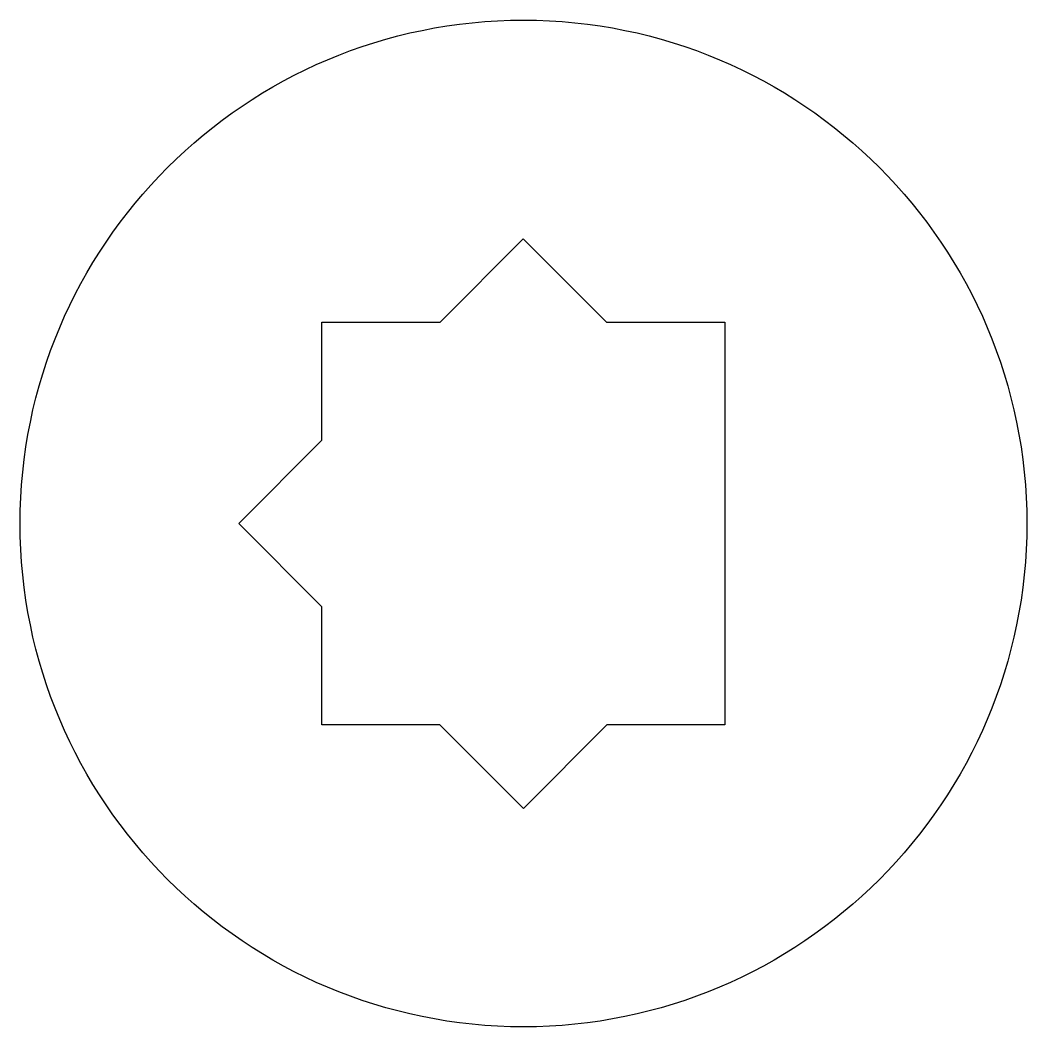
# Model space of a CAD drawing. Header units: millimetres. Extents: x 6.4 to 21.4, y 7.3 to 22.3.
import ezdxf

# ---------------------------------------------------------------- set-up
doc = ezdxf.new("R2010")
doc.units = ezdxf.units.MM
doc.layers.add('Default', color=7, linetype='Continuous')
doc.layers.add('SPACER_MOTOR_RIT', color=7, linetype='Continuous')

# ---------------------------------------------------------------- blocks, each defined once
blk = doc.blocks.new('SE')
at = {"layer": 'SPACER_MOTOR_RIT', "color": 7, "linetype": 'Continuous'}
for p, q in [((12.665, 17.779), (13.903, 19.02)), ((13.903, 19.02), (15.144, 17.779)), ((10.904, 16.022), (10.904, 17.779)), ((10.904, 17.779), (12.665, 17.779)), ((15.144, 17.779), (16.904, 17.779)), ((16.904, 17.779), (16.904, 11.779)), ((9.663, 14.777), (10.904, 16.022)), ((10.904, 13.535), (9.663, 14.777)), ((10.904, 11.779), (10.904, 13.535)), ((12.661, 11.779), (10.904, 11.779)), ((13.906, 10.533), (12.661, 11.779)), ((15.148, 11.779), (13.906, 10.533)), ((16.904, 11.779), (15.148, 11.779))]:
    blk.add_line(p, q, dxfattribs=at)
blk.add_circle((13.906, 14.779), 7.5, dxfattribs=at)

msp = doc.modelspace()

# ---------------------------------------------------------------- block references
at = {"layer": 'Default'}
msp.add_blockref('SE', (0, 0), dxfattribs=at)

doc.saveas('drawing.dxf')
